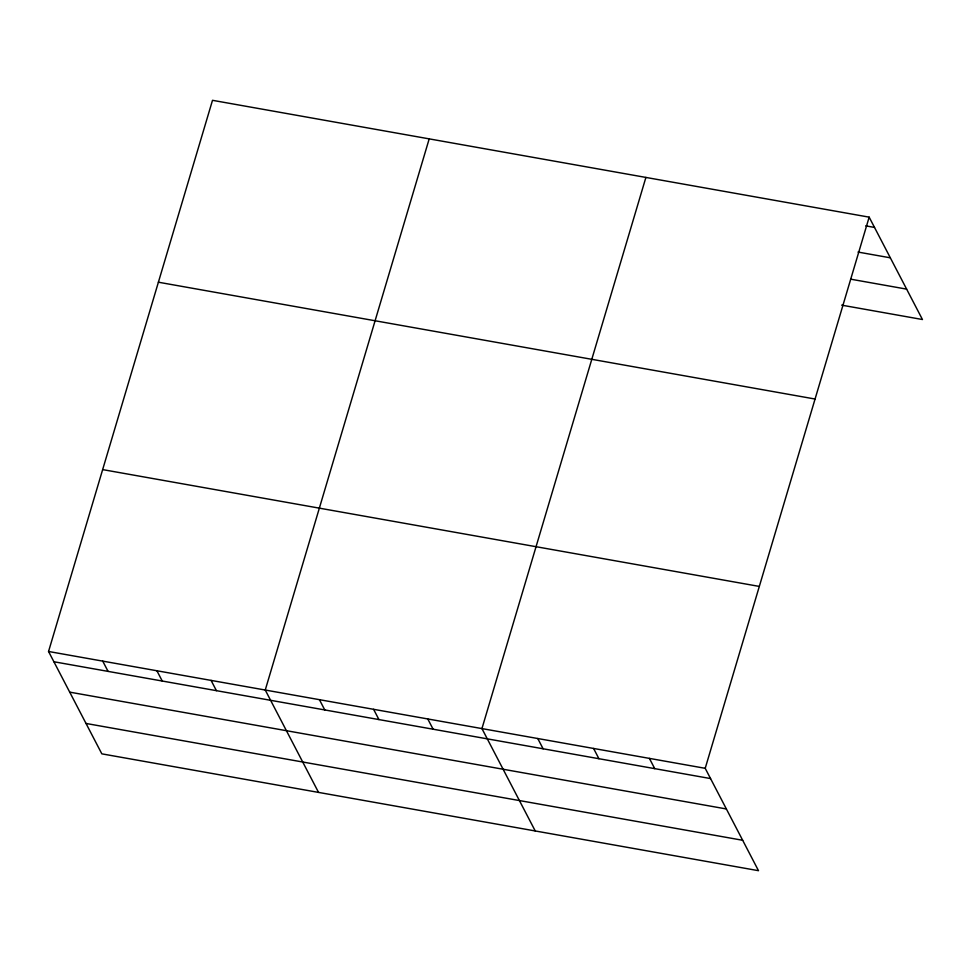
<?xml version="1.0" encoding="UTF-8"?>
<svg xmlns="http://www.w3.org/2000/svg" width="971" height="971" viewBox="0 0 971 971"><rect width="100%" height="100%" fill="white"/><g stroke="black" fill="none" stroke-linecap="round" stroke-linejoin="round"><path stroke-width="1.46" d="M869.166 217.152L705.213 768.316L758.497 870.684L101.834 753.848L48.55 651.48L212.503 100.316L869.166 217.152L922.45 319.52L841.663 305.149M429.194 138.877L265.253 690.029L318.537 792.397M645.897 177.426L481.944 728.59L535.239 830.958M865.695 225.855L874.507 227.42M858.012 252.059L890.322 257.813M850.814 279.199L906.623 289.127M158.394 282.209L815.057 399.032M102.647 469.6L759.31 586.423M48.55 651.48L705.213 768.316M53.891 661.749L710.554 778.572M69.718 692.141L726.381 808.964M86.018 723.456L742.681 840.279M649.393 758.375L654.745 768.644M593.584 748.447L598.925 758.715M537.764 738.518L543.105 748.787M427.774 718.953L433.115 729.221M373.592 709.316L378.945 719.572M319.423 699.666L324.763 709.935M211.071 680.392L216.424 690.66M156.901 670.755L162.242 681.023M102.72 661.117L108.072 671.386"/></g></svg>
